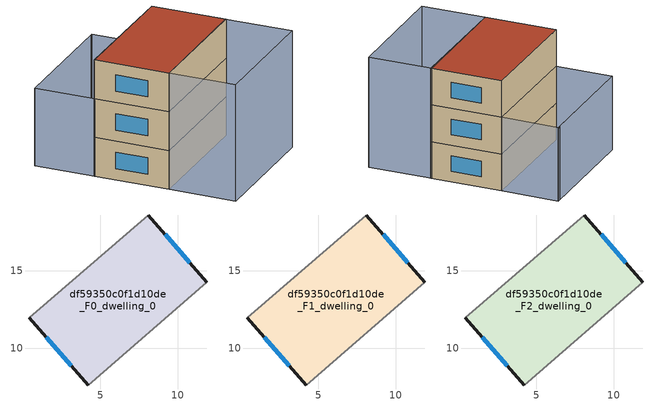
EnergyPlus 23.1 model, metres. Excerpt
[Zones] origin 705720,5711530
df59350c0f1d10de_F0_dwelling_0
 floor ground (EU_floor_Construction): 8.1,18.61 11.86,14.27 4.22,7.64 0.43,11.97 z0
 wall outside (EU_wall_Construction): 11.86,14.27 8.1,18.61 / 0.43,11.97 4.22,7.64 z0:3
 wall adiabatic (EU_wall_Construction): 8.1,18.61 0.43,11.97 / 4.22,7.64 11.86,14.27 z0:3
 window (EU_Window_Construction): 10.77,15.53 9.19,17.36 / 1.52,10.72 3.12,8.89 z0.87:2.13
df59350c0f1d10de_F1_dwelling_0
 floor to df59350c0f1d10de_F0_dwelling_0 (EU_floor_Construction): 8.1,18.61 11.86,14.27 4.22,7.64 0.43,11.97 z3
 wall outside (EU_wall_Construction): 11.86,14.27 8.1,18.61 / 0.43,11.97 4.22,7.64 z3:6
 wall adiabatic (EU_wall_Construction): 8.1,18.61 0.43,11.97 / 4.22,7.64 11.86,14.27 z3:6
 window (EU_Window_Construction): 10.77,15.53 9.19,17.36 / 1.52,10.72 3.12,8.89 z3.87:5.13
df59350c0f1d10de_F2_dwelling_0
 floor to df59350c0f1d10de_F1_dwelling_0 (EU_floor_Construction): 8.1,18.61 11.86,14.27 4.22,7.64 0.43,11.97 z6
 wall outside (EU_wall_Construction): 11.86,14.27 8.1,18.61 / 0.43,11.97 4.22,7.64 z6:9
 wall adiabatic (EU_wall_Construction): 8.1,18.61 0.43,11.97 / 4.22,7.64 11.86,14.27 z6:9
 window (EU_Window_Construction): 10.77,15.53 9.19,17.36 / 1.52,10.72 3.12,8.89 z6.87:8.13
 roof outside (EU_roof_Construction): 11.86,14.27 8.1,18.61 0.43,11.97 4.22,7.64 z9
shading: 7.6,3.79 4.22,7.64 / 4.22,7.64 11.82,14.32 / 11.82,14.32 15.2,10.47 / 15.2,10.47 7.6,3.79 z0:9; 5.05,22.07 -2.57,15.41 / 0.46,11.94 -2.58,15.42 / -2.58,15.42 5.07,22.09 / 5.07,22.09 8.1,18.61 / 8.1,18.61 0.46,11.94 z0:6
[Building]
EU S2 Campaign: North Axis=0; Terrain=City; Solar Distribution=FullExterior
[Site:Location]
London: Latitude=51.5; Longitude=-0.5; Time Zone=0; Elevation=25
[SizingPeriod:WeatherFileDays]
AnnualSizingPeriod: Begin Month=1; Begin Day of Month=1; End Month=12; End Day of Month=31; Day of Week for Start Day=Monday; Use Weather File Daylight Saving Period=No; Use Weather File Rain and Snow Indicators=No
[MATERIAL]
EU_InternalMass_Material: Roughness=MediumRough; Thickness=0.1; Conductivity=1; Density=1800; Specific Heat=900; Thermal Absorptance=0.9; Solar Absorptance=0.7; Visible Absorptance=0.7
[MATERIAL:NOMASS] Roughness=MediumRough; Thermal Absorptance=0.9; Solar Absorptance=0.7; Visible Absorptance=0.7
Name | Thermal Resistance
EU_wall_NoMass | 0.724719
EU_roof_NoMass | 2.98947
EU_floor_NoMass | 2.39157
[WINDOWMATERIAL:SIMPLEGLAZINGSYSTEM]
EU_Window_SimpleGlazing: UFactor=2.63425; Solar Heat Gain Coefficient=0.76; Visible Transmittance=0.76
[CONSTRUCTION]
EU_wall_Construction: EU_wall_NoMass
EU_roof_Construction: EU_roof_NoMass
EU_floor_Construction: EU_floor_NoMass
EU_Window_Construction: EU_Window_SimpleGlazing
EU_InternalMass_Construction: EU_InternalMass_Material
[ZONE] Type=1; Multiplier=1; Ceiling Height=autocalculate; Floor Area=autocalculate; Part of Total Floor Area=Yes
Name | Volume
df59350c0f1d10de_F0_dwelling_0 | 174.746
df59350c0f1d10de_F1_dwelling_0; df59350c0f1d10de_F2_dwelling_0 | 174.744
[INTERNALMASS] Construction=EU_InternalMass_Construction; Surface Area=58.2483
Name | Zone or ZoneList
df59350c0f1d10de_F0_dwelling_0_EU_InternalMass | df59350c0f1d10de_F0_dwelling_0
df59350c0f1d10de_F1_dwelling_0_EU_InternalMass | df59350c0f1d10de_F1_dwelling_0
df59350c0f1d10de_F2_dwelling_0_EU_InternalMass | df59350c0f1d10de_F2_dwelling_0
[OTHEREQUIPMENT] Fuel Type=Electricity; Design Level Calculation Method=Watts/Area; Power per Zone Floor Area=1; Fraction Latent=0; Fraction Radiant=0; Fraction Lost=0; Carbon Dioxide Generation Rate=0; EndUse Subcategory=EU_Step8_InternalGains
Name | Zone or ZoneList or Space or SpaceList | Schedule
EU_Step8_InternalGain_df59350c0f1d10de_F0_dwelling_0_f000 | df59350c0f1d10de_F0_dwelling_0 | EU_Step8_GainSchedule_df59350c0f1d10de_F0_dwelling_0_f000
EU_Step8_InternalGain_df59350c0f1d10de_F1_dwelling_0_f000 | df59350c0f1d10de_F1_dwelling_0 | EU_Step8_GainSchedule_df59350c0f1d10de_F1_dwelling_0_f000
EU_Step8_InternalGain_df59350c0f1d10de_F2_dwelling_0_f000 | df59350c0f1d10de_F2_dwelling_0 | EU_Step8_GainSchedule_df59350c0f1d10de_F2_dwelling_0_f000
[ZONEVENTILATION:DESIGNFLOWRATE] Schedule=EU_AlwaysOn; Design Flow Rate Calculation Method=AirChanges/Hour; Air Changes per Hour=0.418135; Ventilation Type=Natural; Fan Pressure Rise=0; Fan Total Efficiency=1; Constant Term Coefficient=1; Temperature Term Coefficient=0; Velocity Term Coefficient=0; Velocity Squared Term Coefficient=0; Minimum Indoor Temperature=-100; Maximum Indoor Temperature=100; Delta Temperature=-100; Minimum Outdoor Temperature=-100; Maximum Outdoor Temperature=100; Maximum Wind Speed=40
Name | Zone or ZoneList or Space or SpaceList
EU_ConstantAir_df59350c0f1d10de_F0_dwelling_0 | df59350c0f1d10de_F0_dwelling_0
EU_ConstantAir_df59350c0f1d10de_F1_dwelling_0 | df59350c0f1d10de_F1_dwelling_0
EU_ConstantAir_df59350c0f1d10de_F2_dwelling_0 | df59350c0f1d10de_F2_dwelling_0
[HVACTEMPLATE:THERMOSTAT] Constant Heating Setpoint=20; Constant Cooling Setpoint=50
EU_HeatOnly_df59350c0f1d10de_F0_dwelling_0; EU_HeatOnly_df59350c0f1d10de_F1_dwelling_0; EU_HeatOnly_df59350c0f1d10de_F2_dwelling_0
[HVACTEMPLATE:ZONE:IDEALLOADSAIRSYSTEM] System Availability Schedule=EU_AlwaysOn; Maximum Heating Supply Air Temperature=50; Minimum Cooling Supply Air Temperature=13; Maximum Heating Supply Air Humidity Ratio=0.0156; Minimum Cooling Supply Air Humidity Ratio=0.0077; Heating Limit=NoLimit; Cooling Limit=NoLimit; Heating Availability Schedule=EU_AlwaysOn; Cooling Availability Schedule=EU_CoolingOff; Dehumidification Control Type=ConstantSensibleHeatRatio; Cooling Sensible Heat Ratio=0.7; Dehumidification Setpoint=60; Humidification Control Type=None; Humidification Setpoint=30; Outdoor Air Method=None; Outdoor Air Flow Rate per Person=0.00944; Outdoor Air Flow Rate per Zone Floor Area=0; Outdoor Air Flow Rate per Zone=0; Demand Controlled Ventilation Type=None; Outdoor Air Economizer Type=NoEconomizer; Heat Recovery Type=None; Sensible Heat Recovery Effectiveness=0.7; Latent Heat Recovery Effectiveness=0.65
Name | Template Thermostat
df59350c0f1d10de_F0_dwelling_0 | EU_HeatOnly_df59350c0f1d10de_F0_dwelling_0
df59350c0f1d10de_F1_dwelling_0 | EU_HeatOnly_df59350c0f1d10de_F1_dwelling_0
df59350c0f1d10de_F2_dwelling_0 | EU_HeatOnly_df59350c0f1d10de_F2_dwelling_0
[SIZING:ZONE] Zone Cooling Design Supply Air Temperature Input Method=SupplyAirTemperature; Zone Cooling Design Supply Air Temperature=13; Zone Heating Design Supply Air Temperature Input Method=SupplyAirTemperature; Zone Heating Design Supply Air Temperature=50; Zone Cooling Design Supply Air Humidity Ratio=0.008; Zone Heating Design Supply Air Humidity Ratio=0.008; Cooling Design Air Flow Method=DesignDay; Cooling Design Air Flow Rate=0; Cooling Minimum Air Flow per Zone Floor Area=0.000762; Cooling Minimum Air Flow=0; Cooling Minimum Air Flow Fraction=0.2; Heating Design Air Flow Method=DesignDay; Heating Design Air Flow Rate=0; Heating Maximum Air Flow per Zone Floor Area=0.002032; Heating Maximum Air Flow=0.141576; Heating Maximum Air Flow Fraction=0.3; Account for Dedicated Outdoor Air System=No; Dedicated Outdoor Air System Control Strategy=NeutralSupplyAir; Dedicated Outdoor Air Low Setpoint Temperature for Design=autosize; Dedicated Outdoor Air High Setpoint Temperature for Design=autosize; Zone Load Sizing Method=Sensible Load Only No Latent Load; Zone Latent Cooling Design Supply Air Humidity Ratio Input Method=HumidityRatioDifference; Zone Cooling Design Supply Air Humidity Ratio Difference=0.005; Zone Latent Heating Design Supply Air Humidity Ratio Input Method=HumidityRatioDifference; Zone Humidification Design Supply Air Humidity Ratio Difference=0.005
df59350c0f1d10de_F0_dwelling_0; df59350c0f1d10de_F1_dwelling_0; df59350c0f1d10de_F2_dwelling_0
[SCHEDULE:CONSTANT]
Name | Hourly Value
EU_AlwaysOn | 1
EU_CoolingOff | 0
[SCHEDULE:FILE] Column Number=1; Rows to Skip at Top=0; Number of Hours of Data=8760; Column Separator=Comma; Interpolate to Timestep=No; Minutes per Item=60; Adjust Schedule for Daylight Savings=Yes
Name | File
EU_Step8_GainSchedule_df59350c0f1d10de_F0_dwelling_0_f000 | ../../schedules/df59350c0f1d10de/df59350c0f1d10de_F0_dwelling_0_f000_gain.csv
EU_Step8_GainSchedule_df59350c0f1d10de_F1_dwelling_0_f000 | ../../schedules/df59350c0f1d10de/df59350c0f1d10de_F1_dwelling_0_f000_gain.csv
EU_Step8_GainSchedule_df59350c0f1d10de_F2_dwelling_0_f000 | ../../schedules/df59350c0f1d10de/df59350c0f1d10de_F2_dwelling_0_f000_gain.csv
